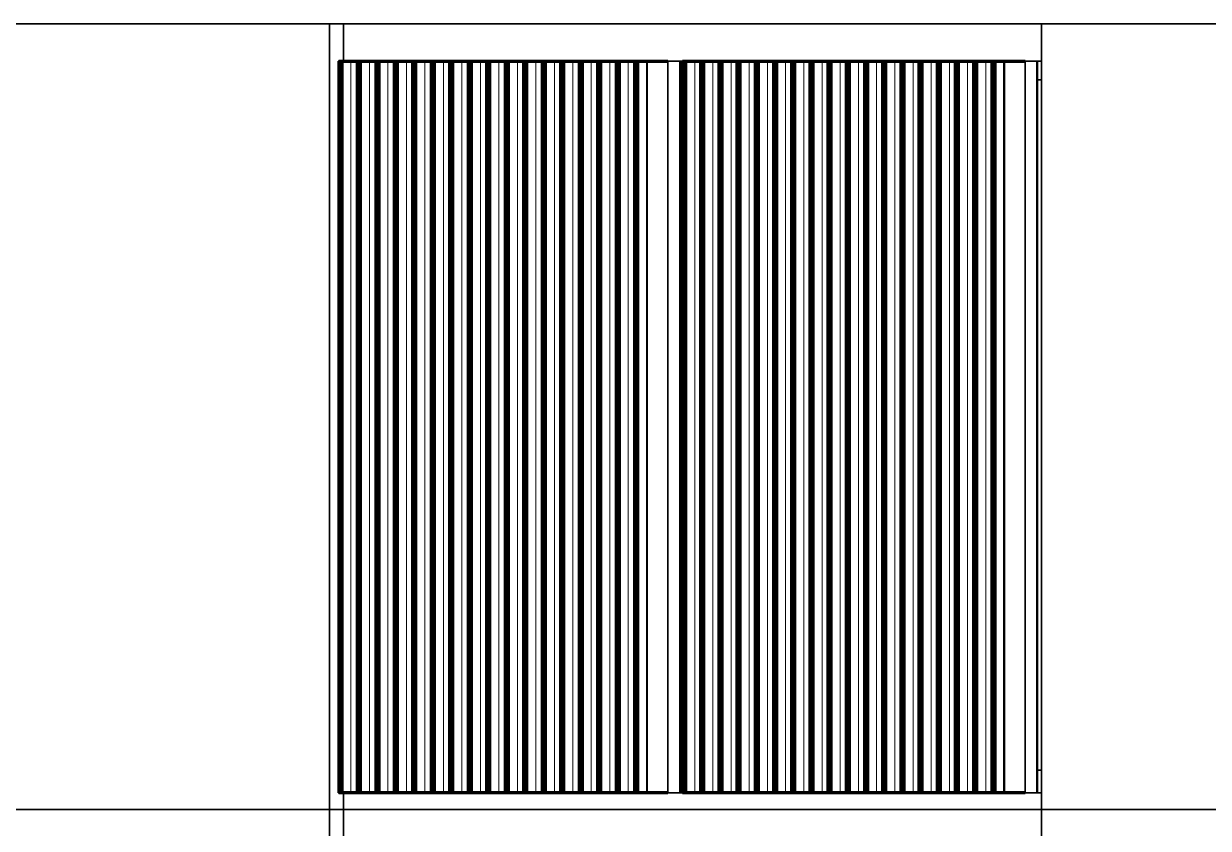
# Model space of a CAD drawing. Header units: millimetres. Extents: x -25371 to 2282244, y -90657 to 147824.
# Drawn here: x 2214725 to 2217890, y 1977 to 4127 of the extents above; entities that cross this region are included whole.
import ezdxf

# ---------------------------------------------------------------- set-up
doc = ezdxf.new("R2010")
doc.units = ezdxf.units.MM
for name, color, linetype, lineweight in [('A-DETL', 7, 'Continuous', 70), ('A-GENM', 7, 'Continuous', 35), ('A-GLAZ-CURT', 7, 'Continuous', 35), ('A-GLAZ-CWMG', 7, 'Continuous', 35)]:
    doc.layers.add(name, color=color, linetype=linetype, lineweight=lineweight)

# ---------------------------------------------------------------- blocks, each defined once
blk = doc.blocks.new('System Panel - DPA-AR_Facade_Solid Panel 150mm-5545826-VS01 - ELEVATION 1')
at = {"layer": 'A-GLAZ-CURT', "color": 7}
for p, q in [((638.6, 108700), (1770.6, 108700)), ((638.6, 108700), (737, 108700)), ((1869, 108700), (737, 108700)), ((1770.6, 108700), (1869, 108700))]:
    blk.add_line(p, q, dxfattribs=at)
blk = doc.blocks.new('System Panel - DPA-AR_Facade_Solid Panel 150mm-5545827-VS01 - ELEVATION 1')
at = {"layer": 'A-GLAZ-CURT', "color": 7}
for p, q in [((1770.6, 108700), (2787.8, 108700)), ((1770.6, 108700), (1869, 108700)), ((2886.2, 108700), (1869, 108700)), ((2787.8, 108700), (2886.2, 108700))]:
    blk.add_line(p, q, dxfattribs=at)
blk = doc.blocks.new('System Panel - DPA-AR_Facade_Solid Panel 150mm-V46-VS01 - ELEVATION 1')
at = {"layer": 'A-GLAZ-CURT', "color": 7}
for p, q in [((708.1, 108700), (-276, 108700)), ((-276, 108700), (-276, 107187.3)), ((-162.7, 108700), (-276, 108700)), ((-162.7, 108700), (821.3, 108700)), ((821.3, 108700), (708.1, 108700))]:
    blk.add_line(p, q, dxfattribs=at)
blk = doc.blocks.new('System Panel - DPA-AR_Facade_Solid Panel 150mm-V47-VS01 - ELEVATION 1')
at = {"layer": 'A-GLAZ-CURT', "color": 7}
for p, q in [((1692.2, 108700), (708.1, 108700)), ((821.3, 108700), (708.1, 108700)), ((821.3, 108700), (1805.4, 108700)), ((1805.4, 108700), (1692.2, 108700))]:
    blk.add_line(p, q, dxfattribs=at)
blk = doc.blocks.new('System Panel - DPA-AR_Facade_Solid Panel 150mm-5545764-VS01 - ELEVATION 1')
at = {"layer": 'A-GLAZ-CURT', "color": 7}
for p, q in [((2676.3, 108700), (1692.2, 108700)), ((1805.4, 108700), (1692.2, 108700)), ((1805.4, 108700), (2789.5, 108700)), ((2789.5, 108700), (2676.3, 108700))]:
    blk.add_line(p, q, dxfattribs=at)
blk = doc.blocks.new('Rectangular Mullion - Mullion_Top_C-Channel-5599266-VS01 - ELEVATION 1')
at = {"layer": 'A-GLAZ-CWMG', "color": 7}
for p, q in [((3449.4, 106600), (2480, 106600)), ((3524.8, 106600), (2555.5, 106600)), ((3524.8, 106600), (3449.4, 106600)), ((2480, 106500), (3412, 106500)), ((3412, 106500), (2555.5, 106500))]:
    blk.add_line(p, q, dxfattribs=at)
blk = doc.blocks.new('Rectangular Mullion - Mullion_Top_C-Channel-5599267-VS01 - ELEVATION 1')
at = {"layer": 'A-GLAZ-CWMG', "color": 7}
for p, q in [((1546.8, 106500), (1546.8, 106600)), ((1546.8, 106600), (1622.3, 106600)), ((2480, 106600), (1546.8, 106600)), ((2555.5, 106600), (1622.3, 106600)), ((1622.3, 106500), (1546.8, 106500)), ((1546.8, 106500), (2480, 106500)), ((2555.5, 106500), (1622.3, 106500))]:
    blk.add_line(p, q, dxfattribs=at)
blk = doc.blocks.new('System Panel - DPA-AR_Facade_Solid Panel 150mm-5598975-VS01 - ELEVATION 1')
at = {"layer": 'A-GLAZ-CURT', "color": 7}
for p, q in [((1509.5, 106600), (525.4, 106600)), ((525.4, 106600), (525.4, 103500)), ((525.4, 106600), (638.6, 106600)), ((638.6, 106600), (1622.7, 106600)), ((1509.5, 103500), (1509.5, 106600)), ((1509.5, 106600), (1622.7, 106600)), ((1622.7, 103600), (1622.7, 103570)), ((525.4, 103500), (1509.5, 103500))]:
    blk.add_line(p, q, dxfattribs=at)
blk = doc.blocks.new('System Panel - DPA-AR_Facade_Solid Panel 150mm-V77-VS01 - ELEVATION 1')
at = {"layer": 'A-GLAZ-CURT', "color": 7}
for p, q in [((4396.1, 106600), (3412, 106600)), ((3412, 106600), (3412, 103500)), ((3412, 106600), (3525.2, 106600)), ((3525.2, 106600), (3656.4, 106600)), ((3656.4, 106600), (4409.5, 106600)), ((4396.1, 103500), (4396.1, 106600)), ((4396.1, 106600), (4509.3, 106600)), ((4509.3, 106600), (4509.3, 103500)), ((3412, 103500), (4297.7, 103500)), ((4297.7, 103500), (4396.1, 103500)), ((4509.3, 103500), (4396.1, 103500))]:
    blk.add_line(p, q, dxfattribs=at)
blk = doc.blocks.new('Rectangular Mullion - Mullion_Top_C-Channel-V78-VS01 - ELEVATION 1')
at = {"layer": 'A-GLAZ-CWMG', "color": 7}
blk.add_line((-616.8, 108700), (815.7, 108700), dxfattribs=at)
blk.add_line((-616.8, 108700), (815.7, 108700), dxfattribs=at)
blk = doc.blocks.new('Rectangular Mullion - 45 x 100mm-5598452-VS01 - ELEVATION 1')
at = {"layer": 'A-GLAZ-CWMG', "color": 7}
for p, q in [((860.7, 108700), (815.7, 108700)), ((815.7, 108700), (860.7, 108700))]:
    blk.add_line(p, q, dxfattribs=at)
blk = doc.blocks.new('DPA_CP_Entrance Louver Grill Vertical Z - Louver Grill Vertical Z-5598522-VS01 - ELEVATION 1')
at = {"layer": 'A-GLAZ-CURT', "color": 7}
for p, q in [((3412, 108600), (2886.2, 108600)), ((3412, 108600), (2886.2, 108600)), ((3401.4, 108550), (3412, 108550)), ((3412, 108550), (3401.4, 108550)), ((3412, 108550), (3401.4, 108550)), ((3401.4, 108550), (3412, 108550))]:
    blk.add_line(p, q, dxfattribs=at)
blk = doc.blocks.new('Rectangular Mullion - Mullion_Top_C-Channel-V79-VS01 - ELEVATION 1')
at = {"layer": 'A-GLAZ-CWMG', "color": 7}
blk.add_line((860.7, 108700), (2315.7, 108700), dxfattribs=at)
blk.add_line((860.7, 108700), (2315.7, 108700), dxfattribs=at)
blk = doc.blocks.new('Rectangular Mullion - Mullion_Top_C-Channel-V80-VS01 - ELEVATION 1')
at = {"layer": 'A-GLAZ-CWMG', "color": 7}
for p, q in [((2360.7, 108700), (3815.7, 108700)), ((2360.7, 108700), (3815.7, 108700)), ((3412, 108600), (2886.2, 108600)), ((2886.2, 108600), (3412, 108600))]:
    blk.add_line(p, q, dxfattribs=at)
blk = doc.blocks.new('DPA_CP_Entrance Louver Grill Vertical Z - Louver Grill Vertical Z-5599902-VS01 - ELEVATION 1')
at = {"layer": 'A-GLAZ-CURT', "color": 7}
for p, q in [((2506.3, 108600), (2451.2, 108600)), ((2451.2, 108600), (2452.5, 108600)), ((2451.2, 106645), (2451.2, 108600)), ((2452.5, 108600), (2509.1, 108600)), ((2452.5, 106645), (2452.5, 108600)), ((2476.3, 108600), (2474.8, 108600)), ((2474.8, 108600), (2506.3, 108600)), ((2509.1, 108600), (2476.3, 108600)), ((2476.3, 108600), (2532.9, 108600)), ((2476.3, 108600), (3401.4, 108600)), ((2570.7, 108600), (2532.9, 108600)), ((2532.9, 108600), (2565.7, 108600)), ((2532.9, 108600), (3412, 108600)), ((2565.7, 108600), (2603.5, 108600)), ((2603.5, 108600), (2570.7, 108600)), ((3368.6, 108600), (3312, 108600)), ((3312, 108600), (3313.3, 108600)), ((3312, 108600), (3312, 106645)), ((3313.3, 108600), (3368.4, 108600)), ((3313.3, 108600), (3313.3, 106645)), ((3368.4, 108600), (3399.9, 108600)), ((3368.4, 108600), (3368.4, 106645)), ((3401.4, 108600), (3368.6, 108600)), ((3399.9, 108600), (3401.4, 108600)), ((3399.9, 108600), (3399.9, 106645)), ((3401.4, 108600), (3401.4, 106645)), ((3412, 108600), (3401.4, 108600)), ((3401.4, 108600), (3401.4, 108550)), ((3401.4, 108550), (3412, 108550)), ((3412, 108550), (3401.4, 108550)), ((3401.4, 108550), (3412, 108550)), ((3412, 108550), (3401.4, 108550)), ((3412, 106705), (3401.4, 106705)), ((3401.4, 106705), (3401.4, 106645)), ((3401.4, 106705), (3412, 106705)), ((3401.4, 106705), (3412, 106705)), ((3412, 106705), (3401.4, 106705)), ((2452.5, 106645), (2451.2, 106645)), ((2451.2, 106645), (2506.3, 106645)), ((2509.1, 106645), (2452.5, 106645)), ((2506.3, 106645), (2474.8, 106645)), ((2474.8, 106645), (2476.3, 106645)), ((2476.3, 106645), (2509.1, 106645)), ((2532.9, 106645), (2476.3, 106645)), ((2476.3, 106645), (3401.4, 106645)), ((2565.7, 106645), (2532.9, 106645)), ((2532.9, 106645), (2570.7, 106645)), ((3412, 106645), (2532.9, 106645)), ((2603.5, 106645), (2565.7, 106645)), ((2570.7, 106645), (2603.5, 106645)), ((3313.3, 106645), (3312, 106645)), ((3312, 106645), (3368.6, 106645)), ((3368.4, 106645), (3313.3, 106645)), ((3399.9, 106645), (3368.4, 106645)), ((3368.6, 106645), (3401.4, 106645)), ((3401.4, 106645), (3399.9, 106645)), ((3401.4, 106645), (3412, 106645))]:
    blk.add_line(p, q, dxfattribs=at)
blk = doc.blocks.new('Rectangular Mullion - 45 x 100mm-V81-VS01 - ELEVATION 1')
at = {"layer": 'A-GLAZ-CWMG', "color": 7}
for p, q in [((2480.4, 106645), (3412, 106645)), ((2555.9, 106645), (3412, 106645)), ((2480.4, 106600), (3449.8, 106600)), ((3525.2, 106600), (2555.9, 106600)), ((3449.8, 106600), (3525.2, 106600))]:
    blk.add_line(p, q, dxfattribs=at)
blk = doc.blocks.new('Rectangular Mullion - 45 x 100mm-5599968-VS01 - ELEVATION 1')
at = {"layer": 'A-GLAZ-CWMG', "color": 7}
for p, q in [((1622.7, 108600), (1547.2, 108600)), ((1547.2, 108600), (1576.7, 108600)), ((1576.7, 108600), (1652.2, 108600)), ((1652.2, 108600), (1622.7, 108600)), ((1576.7, 106645), (1547.2, 106645)), ((1547.2, 106645), (1622.7, 106645)), ((1652.2, 106645), (1576.7, 106645)), ((1622.7, 106645), (1652.2, 106645))]:
    blk.add_line(p, q, dxfattribs=at)
blk = doc.blocks.new('DPA_CP_Entrance Louver Grill Vertical Z - Louver Grill Vertical Z-5599970-VS01 - ELEVATION 1')
at = {"layer": 'A-GLAZ-CURT', "color": 7}
for p, q in [((1587.8, 108600), (1532.7, 108600)), ((1532.7, 108600), (1534, 108600)), ((1532.7, 106645), (1532.7, 108600)), ((1534, 108600), (1590.6, 108600)), ((1534, 106645), (1534, 108600)), ((1557.8, 108600), (1556.3, 108600)), ((1556.3, 108600), (1587.8, 108600)), ((1590.6, 108600), (1557.8, 108600)), ((1557.8, 108600), (1614.4, 108600)), ((1557.8, 108600), (2446.8, 108600)), ((1652.2, 108600), (1614.4, 108600)), ((1614.4, 108600), (1647.2, 108600)), ((1614.4, 108600), (2503.4, 108600)), ((1647.2, 108600), (1685, 108600)), ((1685, 108600), (1652.2, 108600)), ((2414, 108600), (2357.4, 108600)), ((2357.4, 108600), (2358.7, 108600)), ((2357.4, 108600), (2357.4, 106645)), ((2358.7, 108600), (2413.8, 108600)), ((2358.7, 108600), (2358.7, 106645)), ((2413.8, 108600), (2445.3, 108600)), ((2413.8, 108600), (2413.8, 106645)), ((2446.8, 108600), (2414, 108600)), ((2445.3, 108600), (2446.8, 108600)), ((2445.3, 108600), (2445.3, 106645)), ((2446.8, 108600), (2446.8, 106645)), ((2503.4, 108600), (2446.8, 108600)), ((2446.8, 108600), (2446.8, 108550)), ((2508.3, 108600), (2470.6, 108600)), ((2470.6, 108600), (2503.4, 108600)), ((2503.4, 108600), (2541.1, 108600)), ((2541.1, 108600), (2508.3, 108600)), ((2446.8, 108550), (2451.2, 108550)), ((2451.2, 108550), (2446.8, 108550)), ((2446.8, 108550), (2451.2, 108550)), ((2451.2, 108550), (2446.8, 108550)), ((2451.2, 106705), (2446.8, 106705)), ((2446.8, 106705), (2446.8, 106645)), ((2446.8, 106705), (2451.2, 106705)), ((2446.8, 106705), (2451.2, 106705)), ((2451.2, 106705), (2446.8, 106705)), ((1534, 106645), (1532.7, 106645)), ((1532.7, 106645), (1587.8, 106645)), ((1590.6, 106645), (1534, 106645)), ((1587.8, 106645), (1556.3, 106645)), ((1556.3, 106645), (1557.8, 106645)), ((1557.8, 106645), (1590.6, 106645)), ((1614.4, 106645), (1557.8, 106645)), ((1557.8, 106645), (2446.8, 106645)), ((1647.2, 106645), (1614.4, 106645)), ((1614.4, 106645), (1652.2, 106645)), ((2503.4, 106645), (1614.4, 106645)), ((1685, 106645), (1647.2, 106645)), ((1652.2, 106645), (1685, 106645)), ((2358.7, 106645), (2357.4, 106645)), ((2357.4, 106645), (2414, 106645)), ((2413.8, 106645), (2358.7, 106645)), ((2445.3, 106645), (2413.8, 106645)), ((2414, 106645), (2446.8, 106645)), ((2446.8, 106645), (2445.3, 106645)), ((2446.8, 106645), (2503.4, 106645)), ((2503.4, 106645), (2470.6, 106645)), ((2470.6, 106645), (2508.3, 106645)), ((2541.1, 106645), (2503.4, 106645)), ((2508.3, 106645), (2541.1, 106645))]:
    blk.add_line(p, q, dxfattribs=at)
blk = doc.blocks.new('Rectangular Mullion - 45 x 100mm-5599901-VS01 - ELEVATION 1')
at = {"layer": 'A-GLAZ-CWMG', "color": 7}
for p, q in [((2541.1, 108600), (2465.7, 108600)), ((2465.7, 108600), (2495.2, 108600)), ((2495.2, 108600), (2570.7, 108600)), ((2570.7, 108600), (2541.1, 108600)), ((2495.2, 106645), (2465.7, 106645)), ((2465.7, 106645), (2541.1, 106645)), ((2570.7, 106645), (2495.2, 106645)), ((2541.1, 106645), (2570.7, 106645))]:
    blk.add_line(p, q, dxfattribs=at)
blk = doc.blocks.new('GM_Louver Grill Vertical Z1 - Z Profile-5598519-VS01 - ELEVATION 1')
at = {"layer": 'A-DETL', "color": 7}
for p, q in [((1632.9, 108600), (1639.4, 108600)), ((1632.9, 108600), (1632.9, 106645)), ((1636.8, 108600), (1722.2, 108600)), ((1639.4, 108600), (1640.9, 108600)), ((1640.9, 108600), (1640.9, 106645)), ((1701.2, 108600), (1718.3, 108600)), ((1639.4, 106645), (1632.9, 106645)), ((1722.2, 106645), (1636.8, 106645)), ((1640.9, 106645), (1639.4, 106645)), ((1718.3, 106645), (1701.2, 106645))]:
    blk.add_line(p, q, dxfattribs=at)
at = {"layer": 'A-GENM', "color": 7, "lineweight": 9}
for p, q in [((1718.3, 108600), (1632.9, 108600)), ((1640.9, 108600), (1636.8, 108600)), ((1639.4, 108600), (1639.4, 106645)), ((1665.7, 106645), (1665.7, 108600)), ((1702.6, 108600), (1701.2, 108600)), ((1722.2, 108600), (1702.6, 108600)), ((1632.9, 106645), (1718.3, 106645)), ((1636.8, 106645), (1640.9, 106645)), ((1701.2, 106645), (1702.6, 106645)), ((1702.6, 106645), (1722.2, 106645))]:
    blk.add_line(p, q, dxfattribs=at)
blk = doc.blocks.new('GM_Louver Grill Vertical Z1 - Z Profile-V82-VS01 - ELEVATION 1')
at = {"layer": 'A-DETL', "color": 7}
for p, q in [((1682.3, 108600), (1688.8, 108600)), ((1682.3, 108600), (1682.3, 106645)), ((1686.2, 108600), (1771.6, 108600)), ((1688.8, 108600), (1690.3, 108600)), ((1690.3, 108600), (1690.3, 106645)), ((1750.5, 108600), (1767.7, 108600)), ((1688.8, 106645), (1682.3, 106645)), ((1771.6, 106645), (1686.2, 106645)), ((1690.3, 106645), (1688.8, 106645)), ((1767.7, 106645), (1750.5, 106645))]:
    blk.add_line(p, q, dxfattribs=at)
at = {"layer": 'A-GENM', "color": 7, "lineweight": 9}
for p, q in [((1767.7, 108600), (1682.3, 108600)), ((1690.3, 108600), (1686.2, 108600)), ((1688.8, 108600), (1688.8, 106645)), ((1715.1, 106645), (1715.1, 108600)), ((1752, 108600), (1750.5, 108600)), ((1771.6, 108600), (1752, 108600)), ((1682.3, 106645), (1767.7, 106645)), ((1686.2, 106645), (1690.3, 106645)), ((1750.5, 106645), (1752, 106645)), ((1752, 106645), (1771.6, 106645))]:
    blk.add_line(p, q, dxfattribs=at)
blk = doc.blocks.new('GM_Louver Grill Vertical Z1 - Z Profile-V83-VS01 - ELEVATION 1')
at = {"layer": 'A-DETL', "color": 7}
for p, q in [((1830.5, 108600), (1837.1, 108600)), ((1830.5, 108600), (1830.5, 106645)), ((1834.4, 108600), (1919.8, 108600)), ((1837.1, 108600), (1838.6, 108600)), ((1838.6, 108600), (1838.6, 106645)), ((1898.7, 108600), (1915.9, 108600)), ((1837.1, 106645), (1830.5, 106645)), ((1919.8, 106645), (1834.4, 106645)), ((1838.6, 106645), (1837.1, 106645)), ((1915.9, 106645), (1899.2, 106645))]:
    blk.add_line(p, q, dxfattribs=at)
at = {"layer": 'A-GENM', "color": 7, "lineweight": 9}
for p, q in [((1915.9, 108600), (1830.5, 108600)), ((1838.6, 108600), (1834.4, 108600)), ((1837.1, 108600), (1837.1, 106645)), ((1863.3, 106645), (1863.3, 108600)), ((1900.2, 108600), (1898.7, 108600)), ((1919.8, 108600), (1900.2, 108600)), ((1830.5, 106645), (1915.9, 106645)), ((1834.4, 106645), (1838.6, 106645)), ((1900.2, 106645), (1919.8, 106645))]:
    blk.add_line(p, q, dxfattribs=at)
blk = doc.blocks.new('GM_Louver Grill Vertical Z1 - Z Profile-V84-VS01 - ELEVATION 1')
at = {"layer": 'A-DETL', "color": 7}
for p, q in [((2028.1, 108600), (2034.7, 108600)), ((2028.1, 108600), (2028.1, 106645)), ((2032, 108600), (2117.5, 108600)), ((2034.7, 108600), (2036.2, 108600)), ((2036.2, 108600), (2036.2, 106645)), ((2097.2, 108600), (2113.6, 108600)), ((2034.7, 106645), (2028.1, 106645)), ((2117.5, 106645), (2032, 106645)), ((2036.2, 106645), (2034.7, 106645)), ((2113.6, 106645), (2097.2, 106645))]:
    blk.add_line(p, q, dxfattribs=at)
at = {"layer": 'A-GENM', "color": 7, "lineweight": 9}
for p, q in [((2113.6, 108600), (2028.1, 108600)), ((2036.2, 108600), (2032, 108600)), ((2034.7, 108600), (2034.7, 106645)), ((2060.9, 106645), (2060.9, 108600)), ((2117.5, 108600), (2097.9, 108600)), ((2028.1, 106645), (2113.6, 106645)), ((2032, 106645), (2036.2, 106645)), ((2097.9, 106645), (2117.5, 106645))]:
    blk.add_line(p, q, dxfattribs=at)
blk = doc.blocks.new('GM_Louver Grill Vertical Z1 - Z Profile-V85-VS01 - ELEVATION 1')
at = {"layer": 'A-DETL', "color": 7}
for p, q in [((2225.8, 108600), (2232.3, 108600)), ((2225.8, 108600), (2225.8, 106645)), ((2229.7, 108600), (2315.1, 108600)), ((2232.3, 108600), (2233.8, 108600)), ((2233.8, 108600), (2233.8, 106645)), ((2294, 108600), (2311.2, 108600)), ((2232.3, 106645), (2225.8, 106645)), ((2315.1, 106645), (2229.7, 106645)), ((2233.8, 106645), (2232.3, 106645)), ((2311.2, 106645), (2294, 106645))]:
    blk.add_line(p, q, dxfattribs=at)
at = {"layer": 'A-GENM', "color": 7, "lineweight": 9}
for p, q in [((2311.2, 108600), (2225.8, 108600)), ((2233.8, 108600), (2229.7, 108600)), ((2232.3, 108600), (2232.3, 106645)), ((2258.6, 106645), (2258.6, 108600)), ((2295.2, 108600), (2294, 108600)), ((2315.1, 108600), (2295.5, 108600)), ((2225.8, 106645), (2311.2, 106645)), ((2229.7, 106645), (2233.8, 106645)), ((2294, 106645), (2295.2, 106645)), ((2295.5, 106645), (2315.1, 106645))]:
    blk.add_line(p, q, dxfattribs=at)
blk = doc.blocks.new('GM_Louver Grill Vertical Z1 - Z Profile-V86-VS01 - ELEVATION 1')
at = {"layer": 'A-DETL', "color": 7}
for p, q in [((2324.6, 108600), (2331.1, 108600)), ((2324.6, 108600), (2324.6, 106645)), ((2328.5, 108600), (2413.9, 108600)), ((2331.1, 108600), (2332.7, 108600)), ((2332.7, 108600), (2332.7, 106645)), ((2392.8, 108600), (2410, 108600)), ((2331.1, 106645), (2324.6, 106645)), ((2413.9, 106645), (2328.5, 106645)), ((2332.7, 106645), (2331.1, 106645)), ((2410, 106645), (2392.8, 106645))]:
    blk.add_line(p, q, dxfattribs=at)
at = {"layer": 'A-GENM', "color": 7, "lineweight": 9}
for p, q in [((2410, 108600), (2324.6, 108600)), ((2332.7, 108600), (2328.5, 108600)), ((2331.1, 108600), (2331.1, 106645)), ((2357.4, 106645), (2357.4, 108600)), ((2394.3, 108600), (2392.8, 108600)), ((2413.9, 108600), (2394.3, 108600)), ((2324.6, 106645), (2410, 106645)), ((2328.5, 106645), (2332.7, 106645)), ((2392.8, 106645), (2394.2, 106645)), ((2394.3, 106645), (2413.9, 106645))]:
    blk.add_line(p, q, dxfattribs=at)
blk = doc.blocks.new('Rectangular Mullion - 45 x 100mm-5599268-VS01 - ELEVATION 1')
at = {"layer": 'A-GLAZ-CWMG', "color": 7}
for p, q in [((1547.2, 103600), (1547.2, 103645)), ((1547.2, 103645), (1622.7, 103645)), ((1547.2, 103645), (2480.4, 103645)), ((1622.7, 103645), (2555.9, 103645)), ((1622.7, 103600), (1547.2, 103600)), ((1547.2, 103600), (2480.4, 103600)), ((2555.9, 103600), (1622.7, 103600))]:
    blk.add_line(p, q, dxfattribs=at)
blk = doc.blocks.new('System Panel - DPA-AR_Facade_Solid Panel 150mm-V87-VS01 - ELEVATION 1')
at = {"layer": 'A-GLAZ-CURT', "color": 7}
for p, q in [((1509.5, 108700), (525.4, 108700)), ((525.4, 108700), (525.4, 106600)), ((525.4, 108700), (638.6, 108700)), ((638.6, 108700), (1622.7, 108700)), ((1509.5, 106600), (1509.5, 108700)), ((1509.5, 108700), (1622.7, 108700)), ((525.4, 106600), (1509.5, 106600)), ((525.4, 106600), (638.6, 106600)), ((1622.7, 106600), (638.6, 106600)), ((1622.7, 106600), (1509.5, 106600))]:
    blk.add_line(p, q, dxfattribs=at)
blk = doc.blocks.new('System Panel - DPA-AR_Facade_Solid Panel 150mm-V88-VS01 - ELEVATION 1')
at = {"layer": 'A-GLAZ-CURT', "color": 7}
for p, q in [((4396.1, 108700), (3412, 108700)), ((3412, 108700), (3412, 106600)), ((3412, 108700), (3525.2, 108700)), ((3525.2, 108700), (4509.3, 108700)), ((4396.1, 108079.5), (4396.1, 108700)), ((4396.1, 108700), (4509.3, 108700)), ((4396.1, 106997.8), (4396.1, 107777.8)), ((4396.1, 106780.1), (4396.1, 106886.2)), ((4396.1, 106600), (4396.1, 106740.4)), ((3412, 106600), (4396.1, 106600)), ((3412, 106600), (3525.2, 106600)), ((3656.4, 106600), (3525.2, 106600)), ((4409.5, 106600), (3656.4, 106600)), ((4509.3, 106600), (4396.1, 106600))]:
    blk.add_line(p, q, dxfattribs=at)

msp = doc.modelspace()

# ---------------------------------------------------------------- block references
at = {"layer": 'A-GENM', "color": 7}
for name, p in [('GM_Louver Grill Vertical Z1 - Z Profile-V82-VS01 - ELEVATION 1', (2213884.185, -104572.744)), ('GM_Louver Grill Vertical Z1 - Z Profile-V82-VS01 - ELEVATION 1', (2213933.594, -104572.744)), ('GM_Louver Grill Vertical Z1 - Z Profile-5598519-VS01 - ELEVATION 1', (2214032.412, -104572.744)), ('GM_Louver Grill Vertical Z1 - Z Profile-V82-VS01 - ELEVATION 1', (2214032.412, -104572.744)), ('GM_Louver Grill Vertical Z1 - Z Profile-V82-VS01 - ELEVATION 1', (2214081.822, -104572.744)), ('GM_Louver Grill Vertical Z1 - Z Profile-V82-VS01 - ELEVATION 1', (2214131.231, -104572.744)), ('GM_Louver Grill Vertical Z1 - Z Profile-V83-VS01 - ELEVATION 1', (2214032.412, -104572.744)), ('GM_Louver Grill Vertical Z1 - Z Profile-V82-VS01 - ELEVATION 1', (2214230.05, -104572.744)), ('GM_Louver Grill Vertical Z1 - Z Profile-V82-VS01 - ELEVATION 1', (2214279.459, -104572.744)), ('GM_Louver Grill Vertical Z1 - Z Profile-V82-VS01 - ELEVATION 1', (2214328.868, -104572.744)), ('GM_Louver Grill Vertical Z1 - Z Profile-V84-VS01 - ELEVATION 1', (2214032.412, -104572.744)), ('GM_Louver Grill Vertical Z1 - Z Profile-V82-VS01 - ELEVATION 1', (2214427.687, -104572.744)), ('GM_Louver Grill Vertical Z1 - Z Profile-V82-VS01 - ELEVATION 1', (2214477.096, -104572.744)), ('GM_Louver Grill Vertical Z1 - Z Profile-V82-VS01 - ELEVATION 1', (2214526.505, -104572.744)), ('GM_Louver Grill Vertical Z1 - Z Profile-V85-VS01 - ELEVATION 1', (2214032.412, -104572.744)), ('GM_Louver Grill Vertical Z1 - Z Profile-V82-VS01 - ELEVATION 1', (2214625.324, -104572.744)), ('GM_Louver Grill Vertical Z1 - Z Profile-V86-VS01 - ELEVATION 1', (2214032.412, -104572.744)), ('GM_Louver Grill Vertical Z1 - Z Profile-V82-VS01 - ELEVATION 1', (2214802.665, -104572.744)), ('GM_Louver Grill Vertical Z1 - Z Profile-V82-VS01 - ELEVATION 1', (2214851.29, -104572.744)), ('GM_Louver Grill Vertical Z1 - Z Profile-V82-VS01 - ELEVATION 1', (2214899.916, -104572.744)), ('GM_Louver Grill Vertical Z1 - Z Profile-V82-VS01 - ELEVATION 1', (2214948.541, -104572.744)), ('GM_Louver Grill Vertical Z1 - Z Profile-V82-VS01 - ELEVATION 1', (2214997.166, -104572.744)), ('GM_Louver Grill Vertical Z1 - Z Profile-V82-VS01 - ELEVATION 1', (2215045.792, -104572.744)), ('GM_Louver Grill Vertical Z1 - Z Profile-V82-VS01 - ELEVATION 1', (2215094.417, -104572.744)), ('GM_Louver Grill Vertical Z1 - Z Profile-V82-VS01 - ELEVATION 1', (2215143.043, -104572.744)), ('GM_Louver Grill Vertical Z1 - Z Profile-V82-VS01 - ELEVATION 1', (2215191.668, -104572.744)), ('GM_Louver Grill Vertical Z1 - Z Profile-V82-VS01 - ELEVATION 1', (2215240.294, -104572.744)), ('GM_Louver Grill Vertical Z1 - Z Profile-V82-VS01 - ELEVATION 1', (2215288.919, -104572.744)), ('GM_Louver Grill Vertical Z1 - Z Profile-V82-VS01 - ELEVATION 1', (2215337.545, -104572.744)), ('GM_Louver Grill Vertical Z1 - Z Profile-V82-VS01 - ELEVATION 1', (2215386.17, -104572.744)), ('GM_Louver Grill Vertical Z1 - Z Profile-V82-VS01 - ELEVATION 1', (2215434.796, -104572.744)), ('GM_Louver Grill Vertical Z1 - Z Profile-V82-VS01 - ELEVATION 1', (2215483.421, -104572.744)), ('GM_Louver Grill Vertical Z1 - Z Profile-V82-VS01 - ELEVATION 1', (2215532.047, -104572.744)), ('GM_Louver Grill Vertical Z1 - Z Profile-V82-VS01 - ELEVATION 1', (2215580.672, -104572.744)), ('GM_Louver Grill Vertical Z1 - Z Profile-V82-VS01 - ELEVATION 1', (2215629.297, -104572.744))]:
    msp.add_blockref(name, p, dxfattribs=at)
at = {"layer": 'A-GLAZ-CURT', "color": 7}
for name in ['System Panel - DPA-AR_Facade_Solid Panel 150mm-V46-VS01 - ELEVATION 1', 'System Panel - DPA-AR_Facade_Solid Panel 150mm-V87-VS01 - ELEVATION 1', 'System Panel - DPA-AR_Facade_Solid Panel 150mm-5545826-VS01 - ELEVATION 1', 'System Panel - DPA-AR_Facade_Solid Panel 150mm-V47-VS01 - ELEVATION 1', 'System Panel - DPA-AR_Facade_Solid Panel 150mm-5545764-VS01 - ELEVATION 1', 'System Panel - DPA-AR_Facade_Solid Panel 150mm-5545827-VS01 - ELEVATION 1', 'System Panel - DPA-AR_Facade_Solid Panel 150mm-V88-VS01 - ELEVATION 1', 'DPA_CP_Entrance Louver Grill Vertical Z - Louver Grill Vertical Z-5599970-VS01 - ELEVATION 1', 'DPA_CP_Entrance Louver Grill Vertical Z - Louver Grill Vertical Z-5599902-VS01 - ELEVATION 1', 'DPA_CP_Entrance Louver Grill Vertical Z - Louver Grill Vertical Z-5598522-VS01 - ELEVATION 1', 'System Panel - DPA-AR_Facade_Solid Panel 150mm-5598975-VS01 - ELEVATION 1', 'System Panel - DPA-AR_Facade_Solid Panel 150mm-V77-VS01 - ELEVATION 1']:
    msp.add_blockref(name, (2214032.412, -104572.744), dxfattribs=at)
at = {"layer": 'A-GLAZ-CWMG', "color": 7}
for name, p in [('Rectangular Mullion - Mullion_Top_C-Channel-V78-VS01 - ELEVATION 1', (2214032.412, -104572.744)), ('Rectangular Mullion - 45 x 100mm-5598452-VS01 - ELEVATION 1', (2214032.412, -104572.744)), ('Rectangular Mullion - Mullion_Top_C-Channel-V79-VS01 - ELEVATION 1', (2214032.412, -104572.744)), ('Rectangular Mullion - Mullion_Top_C-Channel-5599267-VS01 - ELEVATION 1', (2214032.412, -102472.744)), ('Rectangular Mullion - 45 x 100mm-5598452-VS01 - ELEVATION 1', (2215532.412, -104572.744)), ('Rectangular Mullion - Mullion_Top_C-Channel-V80-VS01 - ELEVATION 1', (2214032.412, -104572.744)), ('Rectangular Mullion - Mullion_Top_C-Channel-5599266-VS01 - ELEVATION 1', (2214032.412, -102472.744)), ('Rectangular Mullion - 45 x 100mm-5598452-VS01 - ELEVATION 1', (2217032.412, -104572.744)), ('Rectangular Mullion - 45 x 100mm-5599968-VS01 - ELEVATION 1', (2214032.412, -104572.744)), ('Rectangular Mullion - 45 x 100mm-5599901-VS01 - ELEVATION 1', (2214032.412, -104572.744)), ('Rectangular Mullion - 45 x 100mm-5599268-VS01 - ELEVATION 1', (2214032.412, -101572.744)), ('Rectangular Mullion - 45 x 100mm-V81-VS01 - ELEVATION 1', (2214032.412, -104572.744)), ('Rectangular Mullion - Mullion_Top_C-Channel-5599267-VS01 - ELEVATION 1', (2214032.412, -104572.744)), ('Rectangular Mullion - Mullion_Top_C-Channel-5599266-VS01 - ELEVATION 1', (2214032.412, -104572.744))]:
    msp.add_blockref(name, p, dxfattribs=at)

doc.saveas('drawing.dxf')
